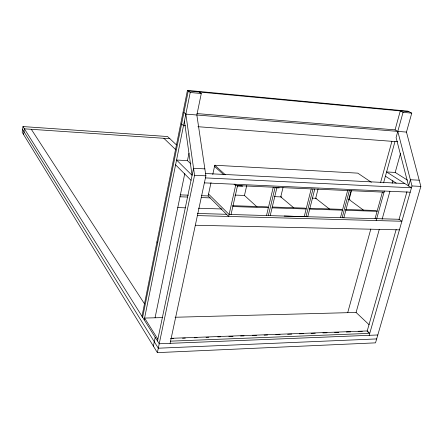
<?xml version="1.0" encoding="UTF-8"?>
<svg xmlns="http://www.w3.org/2000/svg" width="443" height="443" viewBox="0 0 443 443"><rect width="100%" height="100%" fill="white"/><g stroke="black" fill="none" stroke-linecap="round" stroke-linejoin="round"><path stroke-width="0.66" d="M176.397 144.872L167.565 136.533L22.981 126.571L22.15 132.213L157.365 352.628L375.52 342.854L420.85 186.403L406.464 132.097L411.757 113.142L407.809 111.132L187.439 90.372L141.981 316.28M23.562 134.511L24.398 128.835L169.863 138.703M142.64 317.326L188.253 90.992L408.967 111.725M144.224 319.852L190.219 92.487L187.439 90.372M155.056 317.786L184.814 173.412M190.861 163.916L187.45 160.643L188.967 153.267M199.272 92.022L201.283 93.523L196.853 115.014L205.89 175.832L170.101 343.331M153.378 346.127L155.2 337.35M157.486 340.999L193.552 168.274L204.854 168.872M157.365 352.628L194.549 175.278L185.844 114.117L183.917 112.511M235.892 184.305L228.666 216.45L208.144 195.939L211.029 182.582M212.773 174.492L214.772 165.239L357.772 173.141L371.35 182.289M231.036 214.517L237.553 185.611M256.99 206.87L244.464 195.457L246.729 185.551M266.509 215.536L273.253 187.212M268.353 215.597L275.114 187.295M270.202 215.647L276.969 187.378M283.005 187.605L280.762 196.891L293.809 207.861M304.23 216.627L311.202 188.906M305.997 216.677L312.98 188.989M314.757 189.067L307.769 216.727L284.185 216.051M318.074 188.939L315.704 198.265L329.692 209.229M340.462 217.668L347.633 190.54M342.162 217.718L349.344 190.617M343.857 217.762L351.05 190.695M351.565 190.446L349.134 199.583L363.459 210.126M380.598 182.461L391.922 141.323M369.185 335.323L411.99 185.966L397.792 131.388L395.067 129.882L400.289 110.905L403.058 112.334L411.757 113.142M347.7 312.68L370.797 229.092M383.572 182.854L394.99 141.544L397.648 141.749M403.058 112.334L396.092 137.557L408.59 185.966L410.368 179.736L419.211 180.207M375.055 218.659L382.414 192.085M376.179 220.548L384.358 191.055M369.174 324.769L356.078 312.459L379.324 229.247M382.115 219.263L389.923 191.304M392.155 183.313L392.902 180.65M407.477 180.151L395.195 172.438L400.522 153.372M396.175 229.48L367.131 331.248L368.393 332.46M399.01 219.534L406.962 191.681M384.031 192.168L235.615 185.523L234.109 184.161M376.661 338.923L158.295 348.204L22.565 129.395M377.801 334.974L159.225 343.768L22.981 126.571M170.782 338.662L173.551 338.557M182.538 338.219L185.301 338.114M194.289 337.776L197.052 337.671M206.045 337.333L208.808 337.228M217.795 336.89L220.559 336.785M228.859 336.47L233.007 336.315M240.61 336.027L244.065 335.899M252.366 335.584L256.514 335.429M264.117 335.141L267.572 335.008M275.867 334.698L280.02 334.537M287.623 334.249L291.771 334.094M299.374 333.806L303.527 333.651M311.13 333.363L315.278 333.208M322.881 332.92L327.028 332.765M334.637 332.477L338.784 332.322M346.387 332.034L350.535 331.873M358.143 331.591L362.291 331.43M170.566 341.149L369.75 333.363L367.214 330.949L170.854 338.33M162.653 317.587L144.584 318.063L157.874 339.15M175.079 317.254L356.078 312.459M195.33 225.249L399.409 229.851M197.451 213.46L226.511 214.301M376.162 218.626L399.082 219.285L401.873 221.256L197.395 215.586M376.683 218.72L229.109 214.462L208.553 194.04M177.77 207.579L185.357 207.822M198.464 208.238L221.91 208.98M232.608 205.69L267.395 206.859L268.369 207.723L232.835 206.549M272.451 207.036L305.116 208.132L306.152 208.98L272.068 207.85M309.341 208.271L341.354 209.345L342.439 210.181L309.696 209.096M345.424 209.484L375.946 210.508L377.087 211.328L345.839 210.292M180.212 194.865L188.386 195.18M201.332 195.679L208.144 195.939M180.002 196.77L187.527 197.046M201.205 197.561L210.098 197.894M234.928 195.081L244.464 195.457M274.206 196.637L281.787 196.936M312.11 198.132L316.247 198.298M348.641 199.577L350.02 199.632M204.384 182.87L410.201 192.201M238.312 185.384L241.745 185.539L242.62 186.315L237.116 186.071M276.438 187.815L279.151 187.937L278.221 187.173M205.447 177.898L411.464 187.793L386.584 171.95L395.195 172.438M205.436 173.506L404.808 183.552M194.549 175.278L205.89 175.832M411.99 185.966L420.85 186.403M187.45 160.643L176.558 160.023L192.074 175.345L184.426 121.105M185.573 125.779L183.513 125.624L181.608 123.968M197.938 126.709L394.99 141.544M196.941 113.58L395.067 129.882M185.844 114.111L406.464 132.092M190.219 92.487L201.283 93.523M385.416 176.192L396.192 183.153M214.772 165.239L225.332 174.775M214.517 166.402L223.56 174.597M163.86 138.294L175.832 149.784M175.589 164.813L191.038 180.323M156.944 241.928L157.653 242.842M31.315 129.306L144.496 303.837"/></g></svg>
